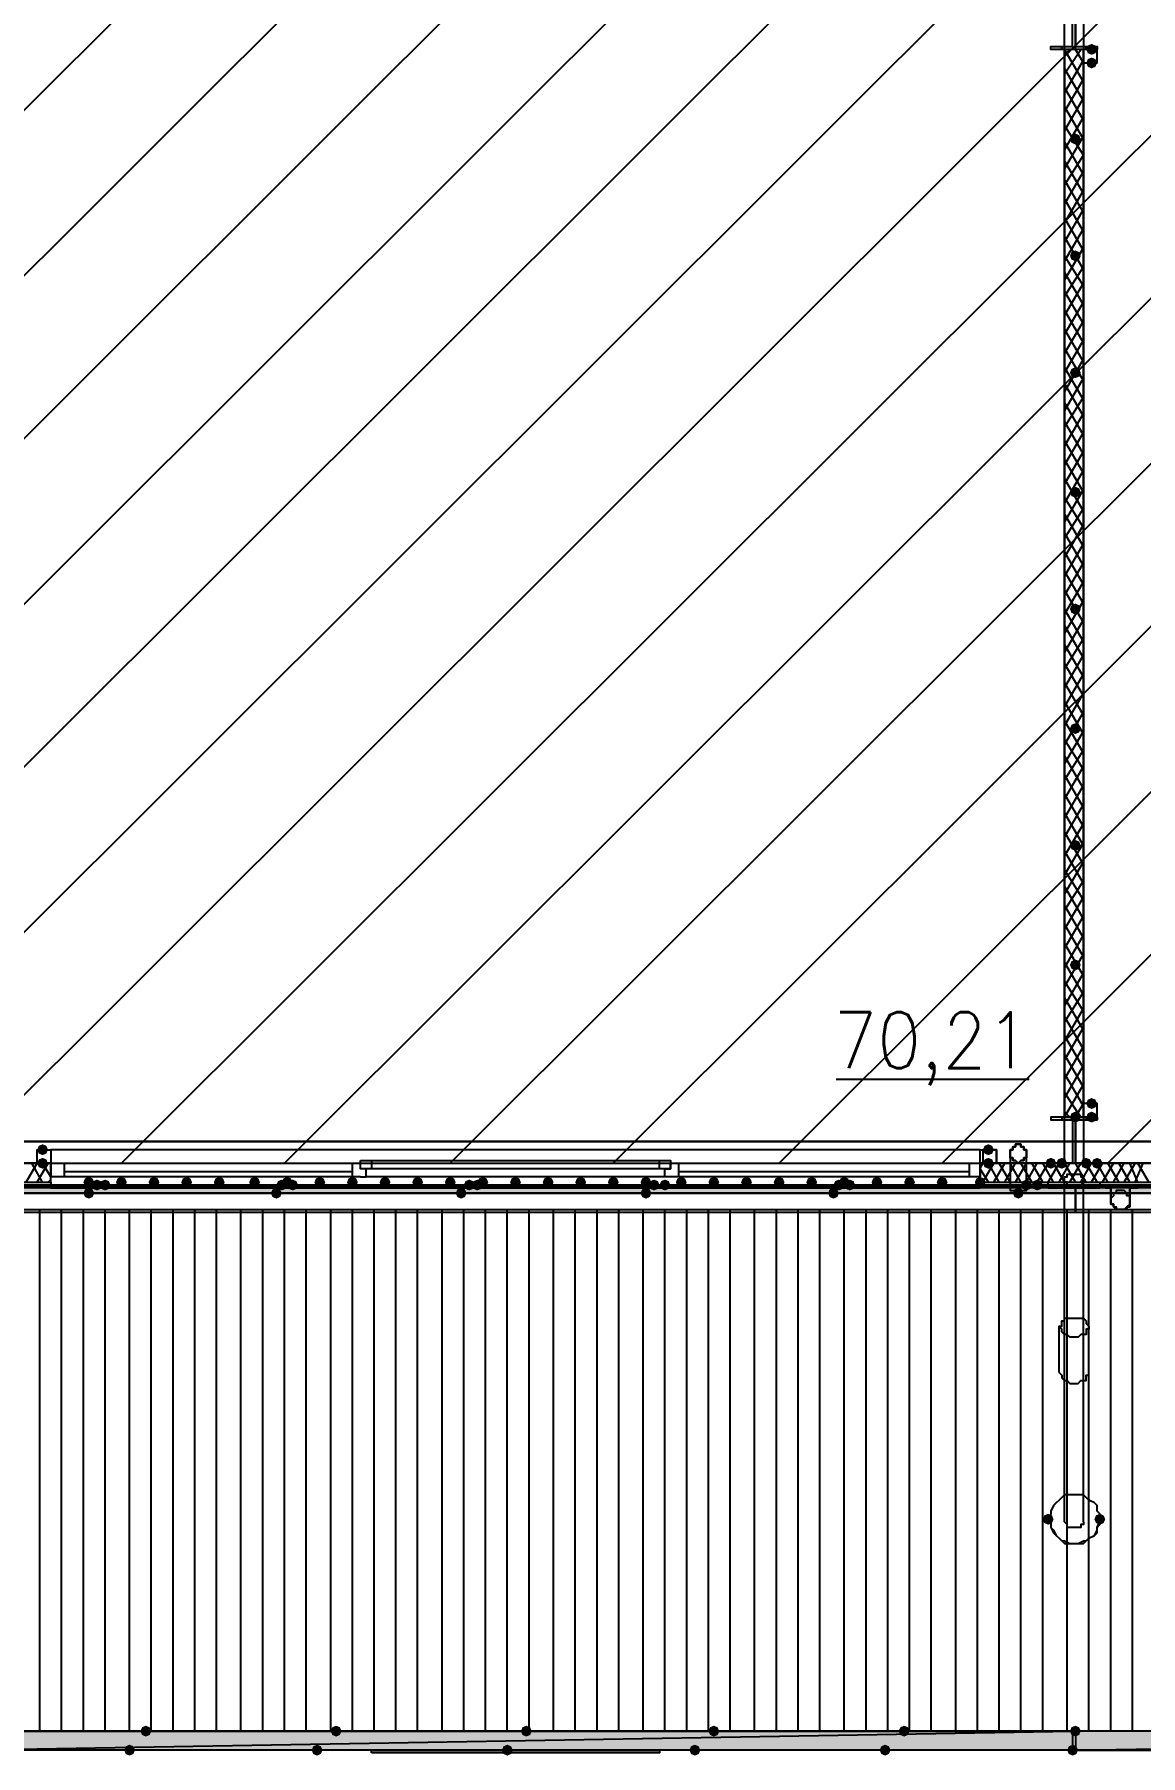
# Model space of a CAD drawing. Header units: millimetres. Extents: x 0 to 420, y 0 to 297.
# Drawn here: x 347.39 to 364.62, y 110.74 to 137.56 of the extents above; entities that cross this region are included whole.
import ezdxf

# ---------------------------------------------------------------- set-up
doc = ezdxf.new("R2010")
doc.units = ezdxf.units.MM
doc.layers.get('0').update_dxf_attribs({"linetype": 'CONTINUOUS'})
doc.styles.get("Standard").update_dxf_attribs({"font": 'STANDARD'})

msp = doc.modelspace()

# ---------------------------------------------------------------- hatches: boundary and pattern name
at = {"true_color": 0x000007}
for points in [[(363.939667, 137.329333), (363.914796, 137.269537), (363.855, 137.244667), (363.795204, 137.269537), (363.770333, 137.329333), (363.795204, 137.389129), (363.855, 137.414), (363.914796, 137.389129)], [(363.939667, 137.117667), (363.914796, 137.057871), (363.855, 137.033), (363.795204, 137.057871), (363.770333, 137.117667), (363.795204, 137.177462), (363.855, 137.202333), (363.914796, 137.177463)], [(363.685667, 135.932333), (363.660796, 135.872537), (363.601, 135.847667), (363.541204, 135.872537), (363.516333, 135.932333), (363.541204, 135.992129), (363.601, 136.017), (363.660796, 135.992129)], [(363.685667, 134.112), (363.660796, 134.052204), (363.601, 134.027333), (363.541204, 134.052204), (363.516333, 134.112), (363.541204, 134.171796), (363.601, 134.196667), (363.660796, 134.171796)], [(363.685667, 132.291667), (363.660796, 132.231871), (363.601, 132.207), (363.541204, 132.231871), (363.516333, 132.291667), (363.541204, 132.351462), (363.601, 132.376333), (363.660796, 132.351463)], [(363.685667, 130.429), (363.660796, 130.369204), (363.601, 130.344333), (363.541204, 130.369204), (363.516333, 130.429), (363.541204, 130.488796), (363.601, 130.513667), (363.660796, 130.488796)], [(363.685667, 128.608667), (363.660796, 128.548871), (363.601, 128.524), (363.541204, 128.548871), (363.516333, 128.608667), (363.541204, 128.668462), (363.601, 128.693333), (363.660796, 128.668463)], [(363.685667, 126.746), (363.660796, 126.686204), (363.601, 126.661333), (363.541204, 126.686204), (363.516333, 126.746), (363.541204, 126.805796), (363.601, 126.830667), (363.660796, 126.805796)], [(363.685667, 124.925667), (363.660796, 124.865871), (363.601, 124.841), (363.541204, 124.865871), (363.516333, 124.925667), (363.541204, 124.985462), (363.601, 125.010333), (363.660796, 124.985463)], [(363.685667, 123.063), (363.660796, 123.003204), (363.601, 122.978333), (363.541204, 123.003204), (363.516333, 123.063), (363.541204, 123.122796), (363.601, 123.147667), (363.660796, 123.122796)], [(363.939667, 120.904), (363.914796, 120.844204), (363.855, 120.819333), (363.795204, 120.844204), (363.770333, 120.904), (363.795204, 120.963796), (363.855, 120.988667), (363.914796, 120.963796)], [(363.685667, 120.692333), (363.660796, 120.632537), (363.601, 120.607667), (363.541204, 120.632537), (363.516333, 120.692333), (363.541204, 120.752129), (363.601, 120.777), (363.660796, 120.752129)], [(363.939667, 120.692333), (363.914796, 120.632537), (363.855, 120.607667), (363.795204, 120.632537), (363.770333, 120.692333), (363.795204, 120.752129), (363.855, 120.777), (363.914796, 120.752129)], [(347.599, 120.184333), (347.574129, 120.124537), (347.514333, 120.099667), (347.454538, 120.124537), (347.429667, 120.184333), (347.454537, 120.244129), (347.514333, 120.269), (347.574129, 120.244129)], [(362.331, 120.184333), (362.306129, 120.124537), (362.246333, 120.099667), (362.186537, 120.124537), (362.161667, 120.184333), (362.186537, 120.244129), (362.246333, 120.269), (362.306129, 120.244129)], [(347.599, 119.972667), (347.574129, 119.912871), (347.514333, 119.888), (347.454538, 119.912871), (347.429667, 119.972667), (347.454537, 120.032462), (347.514333, 120.057333), (347.574129, 120.032463)], [(362.331, 119.972667), (362.306129, 119.912871), (362.246333, 119.888), (362.186537, 119.912871), (362.161667, 119.972667), (362.186537, 120.032462), (362.246333, 120.057333), (362.306129, 120.032463)], [(363.304667, 119.972667), (363.279796, 119.912871), (363.22, 119.888), (363.160204, 119.912871), (363.135333, 119.972667), (363.160204, 120.032462), (363.22, 120.057333), (363.279796, 120.032463)], [(363.474, 119.972667), (363.449129, 119.912871), (363.389333, 119.888), (363.329538, 119.912871), (363.304667, 119.972667), (363.329537, 120.032462), (363.389333, 120.057333), (363.449129, 120.032463)], [(363.855, 119.972667), (363.830129, 119.912871), (363.770333, 119.888), (363.710537, 119.912871), (363.685667, 119.972667), (363.710537, 120.032462), (363.770333, 120.057333), (363.830129, 120.032463)], [(364.024333, 119.972667), (363.999462, 119.912871), (363.939667, 119.888), (363.879871, 119.912871), (363.855, 119.972667), (363.879871, 120.032462), (363.939667, 120.057333), (363.999462, 120.032463)], [(348.318667, 119.676333), (348.293796, 119.616537), (348.234, 119.591667), (348.174204, 119.616537), (348.149333, 119.676333), (348.174204, 119.736129), (348.234, 119.761), (348.293796, 119.736129)], [(348.826667, 119.676333), (348.801796, 119.616537), (348.742, 119.591667), (348.682204, 119.616537), (348.657333, 119.676333), (348.682204, 119.736129), (348.742, 119.761), (348.801796, 119.736129)], [(349.334667, 119.676333), (349.309796, 119.616537), (349.25, 119.591667), (349.190204, 119.616537), (349.165333, 119.676333), (349.190204, 119.736129), (349.25, 119.761), (349.309796, 119.736129)], [(349.842667, 119.676333), (349.817796, 119.616537), (349.758, 119.591667), (349.698204, 119.616537), (349.673333, 119.676333), (349.698204, 119.736129), (349.758, 119.761), (349.817796, 119.736129)], [(350.350667, 119.676333), (350.325796, 119.616537), (350.266, 119.591667), (350.206204, 119.616537), (350.181333, 119.676333), (350.206204, 119.736129), (350.266, 119.761), (350.325796, 119.736129)], [(350.901, 119.676333), (350.876129, 119.616537), (350.816333, 119.591667), (350.756537, 119.616537), (350.731667, 119.676333), (350.756537, 119.736129), (350.816333, 119.761), (350.876129, 119.736129)], [(351.409, 119.676333), (351.384129, 119.616537), (351.324333, 119.591667), (351.264537, 119.616537), (351.239667, 119.676333), (351.264537, 119.736129), (351.324333, 119.761), (351.384129, 119.736129)], [(351.917, 119.676333), (351.892129, 119.616537), (351.832333, 119.591667), (351.772538, 119.616537), (351.747667, 119.676333), (351.772537, 119.736129), (351.832333, 119.761), (351.892129, 119.736129)], [(352.425, 119.676333), (352.400129, 119.616537), (352.340333, 119.591667), (352.280538, 119.616537), (352.255667, 119.676333), (352.280537, 119.736129), (352.340333, 119.761), (352.400129, 119.736129)], [(352.933, 119.676333), (352.908129, 119.616537), (352.848333, 119.591667), (352.788537, 119.616537), (352.763667, 119.676333), (352.788537, 119.736129), (352.848333, 119.761), (352.908129, 119.736129)], [(353.441, 119.676333), (353.416129, 119.616537), (353.356333, 119.591667), (353.296538, 119.616537), (353.271667, 119.676333), (353.296537, 119.736129), (353.356333, 119.761), (353.416129, 119.736129)], [(353.949, 119.676333), (353.924129, 119.616537), (353.864333, 119.591667), (353.804537, 119.616537), (353.779667, 119.676333), (353.804537, 119.736129), (353.864333, 119.761), (353.924129, 119.736129)], [(354.457, 119.676333), (354.432129, 119.616537), (354.372333, 119.591667), (354.312538, 119.616537), (354.287667, 119.676333), (354.312537, 119.736129), (354.372333, 119.761), (354.432129, 119.736129)], [(354.965, 119.676333), (354.940129, 119.616537), (354.880333, 119.591667), (354.820538, 119.616537), (354.795667, 119.676333), (354.820537, 119.736129), (354.880333, 119.761), (354.940129, 119.736129)], [(355.473, 119.676333), (355.448129, 119.616537), (355.388333, 119.591667), (355.328538, 119.616537), (355.303667, 119.676333), (355.328537, 119.736129), (355.388333, 119.761), (355.448129, 119.736129)], [(355.981, 119.676333), (355.956129, 119.616537), (355.896333, 119.591667), (355.836537, 119.616537), (355.811667, 119.676333), (355.836537, 119.736129), (355.896333, 119.761), (355.956129, 119.736129)], [(356.489, 119.676333), (356.464129, 119.616537), (356.404333, 119.591667), (356.344538, 119.616537), (356.319667, 119.676333), (356.344537, 119.736129), (356.404333, 119.761), (356.464129, 119.736129)], [(356.997, 119.676333), (356.972129, 119.616537), (356.912333, 119.591667), (356.852538, 119.616537), (356.827667, 119.676333), (356.852537, 119.736129), (356.912333, 119.761), (356.972129, 119.736129)], [(357.547333, 119.676333), (357.522462, 119.616537), (357.462667, 119.591667), (357.402871, 119.616537), (357.378, 119.676333), (357.402871, 119.736129), (357.462667, 119.761), (357.522462, 119.736129)], [(358.055333, 119.676333), (358.030463, 119.616537), (357.970667, 119.591667), (357.910871, 119.616537), (357.886, 119.676333), (357.910871, 119.736129), (357.970667, 119.761), (358.030462, 119.736129)], [(358.563333, 119.676333), (358.538462, 119.616537), (358.478667, 119.591667), (358.418871, 119.616537), (358.394, 119.676333), (358.418871, 119.736129), (358.478667, 119.761), (358.538462, 119.736129)], [(359.071333, 119.676333), (359.046462, 119.616537), (358.986667, 119.591667), (358.926871, 119.616537), (358.902, 119.676333), (358.926871, 119.736129), (358.986667, 119.761), (359.046462, 119.736129)], [(359.579333, 119.676333), (359.554463, 119.616537), (359.494667, 119.591667), (359.434871, 119.616537), (359.41, 119.676333), (359.434871, 119.736129), (359.494667, 119.761), (359.554462, 119.736129)], [(360.087333, 119.676333), (360.062462, 119.616537), (360.002667, 119.591667), (359.942871, 119.616537), (359.918, 119.676333), (359.942871, 119.736129), (360.002667, 119.761), (360.062462, 119.736129)], [(360.595333, 119.676333), (360.570462, 119.616537), (360.510667, 119.591667), (360.450871, 119.616537), (360.426, 119.676333), (360.450871, 119.736129), (360.510667, 119.761), (360.570462, 119.736129)], [(361.103333, 119.676333), (361.078463, 119.616537), (361.018667, 119.591667), (360.958871, 119.616537), (360.934, 119.676333), (360.958871, 119.736129), (361.018667, 119.761), (361.078462, 119.736129)], [(361.611333, 119.676333), (361.586462, 119.616537), (361.526667, 119.591667), (361.466871, 119.616537), (361.442, 119.676333), (361.466871, 119.736129), (361.526667, 119.761), (361.586462, 119.736129)], [(362.204, 119.676333), (362.179129, 119.616537), (362.119333, 119.591667), (362.059537, 119.616537), (362.034667, 119.676333), (362.059537, 119.736129), (362.119333, 119.761), (362.179129, 119.736129)], [(363.262333, 114.427), (363.237462, 114.367204), (363.177667, 114.342333), (363.117871, 114.367204), (363.093, 114.427), (363.117871, 114.486796), (363.177667, 114.511667), (363.237462, 114.486796)], [(364.066667, 114.427), (364.041796, 114.367204), (363.982, 114.342333), (363.922204, 114.367204), (363.897333, 114.427), (363.922204, 114.486796), (363.982, 114.511667), (364.041796, 114.486796)]]:
    msp.add_hatch(color=0, dxfattribs=at).paths.add_polyline_path(points, flags=0)
h = msp.add_hatch(color=0, dxfattribs=at)
h.paths.add_polyline_path([(381.550333, 119.507), (119.507, 119.507), (381.550333, 119.634)], flags=0)
h.paths.add_polyline_path([(119.507, 119.507), (381.550333, 119.634), (119.507, 119.634)], flags=0)
at = {"true_color": 0x0000fe}
for points in [[(348.445667, 119.634), (348.420796, 119.574204), (348.361, 119.549333), (348.301204, 119.574204), (348.276333, 119.634), (348.301204, 119.693796), (348.361, 119.718667), (348.420796, 119.693796)], [(348.572667, 119.634), (348.547796, 119.574204), (348.488, 119.549333), (348.428204, 119.574204), (348.403333, 119.634), (348.428204, 119.693796), (348.488, 119.718667), (348.547796, 119.693796)], [(348.572667, 119.634), (348.547796, 119.574204), (348.488, 119.549333), (348.428204, 119.574204), (348.403333, 119.634), (348.428204, 119.693796), (348.488, 119.718667), (348.547796, 119.693796)], [(351.324333, 119.634), (351.299462, 119.574204), (351.239667, 119.549333), (351.179871, 119.574204), (351.155, 119.634), (351.179871, 119.693796), (351.239667, 119.718667), (351.299462, 119.693796)], [(351.493667, 119.634), (351.468796, 119.574204), (351.409, 119.549333), (351.349204, 119.574204), (351.324333, 119.634), (351.349204, 119.693796), (351.409, 119.718667), (351.468796, 119.693796)], [(351.493667, 119.634), (351.468796, 119.574204), (351.409, 119.549333), (351.349204, 119.574204), (351.324333, 119.634), (351.349204, 119.693796), (351.409, 119.718667), (351.468796, 119.693796)], [(354.245333, 119.634), (354.220463, 119.574204), (354.160667, 119.549333), (354.100871, 119.574204), (354.076, 119.634), (354.100871, 119.693796), (354.160667, 119.718667), (354.220462, 119.693796)], [(354.372333, 119.634), (354.347462, 119.574204), (354.287667, 119.549333), (354.227871, 119.574204), (354.203, 119.634), (354.227871, 119.693796), (354.287667, 119.718667), (354.347462, 119.693796)], [(354.372333, 119.634), (354.347462, 119.574204), (354.287667, 119.549333), (354.227871, 119.574204), (354.203, 119.634), (354.227871, 119.693796), (354.287667, 119.718667), (354.347462, 119.693796)], [(357.124, 119.634), (357.099129, 119.574204), (357.039333, 119.549333), (356.979537, 119.574204), (356.954667, 119.634), (356.979537, 119.693796), (357.039333, 119.718667), (357.099129, 119.693796)], [(357.293333, 119.634), (357.268462, 119.574204), (357.208667, 119.549333), (357.148871, 119.574204), (357.124, 119.634), (357.148871, 119.693796), (357.208667, 119.718667), (357.268462, 119.693796)], [(357.293333, 119.634), (357.268462, 119.574204), (357.208667, 119.549333), (357.148871, 119.574204), (357.124, 119.634), (357.148871, 119.693796), (357.208667, 119.718667), (357.268462, 119.693796)], [(360.002667, 119.634), (359.977796, 119.574204), (359.918, 119.549333), (359.858204, 119.574204), (359.833333, 119.634), (359.858204, 119.693796), (359.918, 119.718667), (359.977796, 119.693796)], [(360.172, 119.634), (360.147129, 119.574204), (360.087333, 119.549333), (360.027537, 119.574204), (360.002667, 119.634), (360.027537, 119.693796), (360.087333, 119.718667), (360.147129, 119.693796)], [(360.172, 119.634), (360.147129, 119.574204), (360.087333, 119.549333), (360.027537, 119.574204), (360.002667, 119.634), (360.027537, 119.693796), (360.087333, 119.718667), (360.147129, 119.693796)], [(362.923667, 119.634), (362.898796, 119.574204), (362.839, 119.549333), (362.779204, 119.574204), (362.754333, 119.634), (362.779204, 119.693796), (362.839, 119.718667), (362.898796, 119.693796)], [(363.093, 119.634), (363.068129, 119.574204), (363.008333, 119.549333), (362.948537, 119.574204), (362.923667, 119.634), (362.948537, 119.693796), (363.008333, 119.718667), (363.068129, 119.693796)], [(363.093, 119.634), (363.068129, 119.574204), (363.008333, 119.549333), (362.948537, 119.574204), (362.923667, 119.634), (362.948537, 119.693796), (363.008333, 119.718667), (363.068129, 119.693796)], [(348.318667, 119.507), (348.293796, 119.447204), (348.234, 119.422333), (348.174204, 119.447204), (348.149333, 119.507), (348.174204, 119.566796), (348.234, 119.591667), (348.293796, 119.566796)], [(351.239667, 119.507), (351.214796, 119.447204), (351.155, 119.422333), (351.095204, 119.447204), (351.070333, 119.507), (351.095204, 119.566796), (351.155, 119.591667), (351.214796, 119.566796)], [(354.118333, 119.507), (354.093462, 119.447204), (354.033667, 119.422333), (353.973871, 119.447204), (353.949, 119.507), (353.973871, 119.566796), (354.033667, 119.591667), (354.093462, 119.566796)], [(356.997, 119.507), (356.972129, 119.447204), (356.912333, 119.422333), (356.852538, 119.447204), (356.827667, 119.507), (356.852537, 119.566796), (356.912333, 119.591667), (356.972129, 119.566796)], [(359.918, 119.507), (359.893129, 119.447204), (359.833333, 119.422333), (359.773537, 119.447204), (359.748667, 119.507), (359.773537, 119.566796), (359.833333, 119.591667), (359.893129, 119.566796)], [(362.796667, 119.507), (362.771796, 119.447204), (362.712, 119.422333), (362.652204, 119.447204), (362.627333, 119.507), (362.652204, 119.566796), (362.712, 119.591667), (362.771796, 119.566796)], [(349.207667, 111.125), (349.182796, 111.065204), (349.123, 111.040333), (349.063204, 111.065204), (349.038333, 111.125), (349.063204, 111.184796), (349.123, 111.209667), (349.182796, 111.184796)], [(352.171, 111.125), (352.146129, 111.065204), (352.086333, 111.040333), (352.026538, 111.065204), (352.001667, 111.125), (352.026537, 111.184796), (352.086333, 111.209667), (352.146129, 111.184796)], [(355.134333, 111.125), (355.109462, 111.065204), (355.049667, 111.040333), (354.989871, 111.065204), (354.965, 111.125), (354.989871, 111.184796), (355.049667, 111.209667), (355.109462, 111.184796)], [(358.055333, 111.125), (358.030463, 111.065204), (357.970667, 111.040333), (357.910871, 111.065204), (357.886, 111.125), (357.910871, 111.184796), (357.970667, 111.209667), (358.030462, 111.184796)], [(361.018667, 111.125), (360.993796, 111.065204), (360.934, 111.040333), (360.874204, 111.065204), (360.849333, 111.125), (360.874204, 111.184796), (360.934, 111.209667), (360.993796, 111.184796)], [(363.685667, 111.125), (363.660796, 111.065204), (363.601, 111.040333), (363.541204, 111.065204), (363.516333, 111.125), (363.541204, 111.184796), (363.601, 111.209667), (363.660796, 111.184796)], [(348.953667, 110.828667), (348.928796, 110.768871), (348.869, 110.744), (348.809204, 110.768871), (348.784333, 110.828667), (348.809204, 110.888462), (348.869, 110.913333), (348.928796, 110.888463)], [(351.874667, 110.828667), (351.849796, 110.768871), (351.79, 110.744), (351.730204, 110.768871), (351.705333, 110.828667), (351.730204, 110.888462), (351.79, 110.913333), (351.849796, 110.888463)], [(354.838, 110.828667), (354.813129, 110.768871), (354.753333, 110.744), (354.693537, 110.768871), (354.668667, 110.828667), (354.693537, 110.888462), (354.753333, 110.913333), (354.813129, 110.888463)], [(357.759, 110.828667), (357.734129, 110.768871), (357.674333, 110.744), (357.614537, 110.768871), (357.589667, 110.828667), (357.614537, 110.888462), (357.674333, 110.913333), (357.734129, 110.888463)], [(360.722333, 110.828667), (360.697462, 110.768871), (360.637667, 110.744), (360.577871, 110.768871), (360.553, 110.828667), (360.577871, 110.888462), (360.637667, 110.913333), (360.697462, 110.888463)], [(363.643333, 110.828667), (363.618462, 110.768871), (363.558667, 110.744), (363.498871, 110.768871), (363.474, 110.828667), (363.498871, 110.888462), (363.558667, 110.913333), (363.618462, 110.888463)]]:
    msp.add_hatch(color=0, dxfattribs=at).paths.add_polyline_path(points, flags=0)
at = {"true_color": 0x000007}
h = msp.add_hatch(color=0, dxfattribs=at)
h.paths.add_polyline_path([(363.558667, 110.828667), (346.202, 110.828667), (363.558667, 111.125)], flags=0)
h.paths.add_polyline_path([(346.202, 110.828667), (363.558667, 111.125), (346.202, 111.125)], flags=0)
h = msp.add_hatch(color=0, dxfattribs=at)
h.paths.add_polyline_path([(381.550333, 110.828667), (363.601, 110.828667), (381.550333, 111.125)], flags=0)
h.paths.add_polyline_path([(363.601, 110.828667), (381.550333, 111.125), (363.601, 111.125)], flags=0)

# ---------------------------------------------------------------- linework, layer by layer
at = {"color": 0, "true_color": 0x000007}
for points in [[(392.938, 236.601), (258.868333, 236.601), (258.868333, 205.613), (242.189, 205.613), (242.189, 236.601), (108.161667, 236.601), (108.161667, 119.972667), (242.189, 119.972667), (242.189, 150.960667), (258.868333, 150.960667), (258.868333, 119.972667), (392.938, 119.972667)], [(242.189, 236.262333), (242.189, 205.613), (258.868333, 205.613), (258.868333, 236.262333), (392.557, 236.262333), (392.557, 120.311333), (258.868333, 120.311333), (258.868333, 150.960667), (242.189, 150.960667), (242.189, 120.311333), (108.500333, 120.311333), (108.500333, 236.262333)], [(363.939667, 137.329333), (363.22, 137.329333), (363.22, 137.371667), (363.558667, 137.371667), (363.558667, 138.049), (363.22, 138.049), (363.939667, 138.049), (363.601, 138.049), (363.601, 137.371667), (363.939667, 137.371667)], [(363.431667, 137.329333), (363.431667, 120.692333), (363.728, 120.692333), (363.728, 137.329333)], [(363.939667, 137.329333), (363.728, 137.329333), (363.728, 137.117667), (363.939667, 137.117667), (363.939667, 137.329333), (363.728, 137.329333), (363.728, 137.117667), (363.939667, 137.117667)], [(363.939667, 120.692333), (363.22, 120.692333), (363.22, 120.65), (363.558667, 120.65), (363.558667, 119.972667), (363.22, 119.972667), (363.939667, 119.972667), (363.601, 119.972667), (363.601, 120.65), (363.939667, 120.65)], [(363.939667, 120.904), (363.728, 120.904), (363.728, 120.692333), (363.939667, 120.692333), (363.939667, 120.904), (363.728, 120.904), (363.728, 120.692333), (363.939667, 120.692333)], [(347.429667, 120.184333), (347.641333, 120.184333), (347.641333, 119.972667), (347.429667, 119.972667), (347.429667, 120.184333), (347.641333, 120.184333), (347.641333, 119.972667), (347.429667, 119.972667)], [(362.119333, 120.184333), (362.373333, 120.184333), (362.373333, 119.972667), (362.119333, 119.972667)], [(362.161667, 120.184333), (362.161667, 119.972667), (362.373333, 119.972667), (362.373333, 120.184333)], [(362.585, 120.142), (362.585, 120.184333), (362.627333, 120.184333), (362.627333, 120.226667), (362.669667, 120.226667), (362.669667, 120.269), (362.712, 120.269), (362.754333, 120.269), (362.754333, 120.226667), (362.796667, 120.226667), (362.796667, 120.184333), (362.839, 120.184333), (362.839, 120.142), (362.839, 120.099667), (362.839, 120.057333), (362.796667, 120.057333), (362.796667, 120.015), (362.754333, 120.015), (362.712, 119.972667), (362.669667, 120.015), (362.627333, 120.015), (362.627333, 120.057333), (362.585, 120.057333), (362.585, 120.099667), (362.585, 120.142), (362.585, 120.099667), (362.585, 120.057333), (362.627333, 120.057333), (362.627333, 120.015), (362.669667, 120.015), (362.712, 119.972667), (362.754333, 120.015), (362.796667, 120.015), (362.796667, 120.057333), (362.839, 120.057333), (362.839, 120.099667), (362.839, 120.142), (362.839, 120.184333), (362.796667, 120.184333), (362.796667, 120.226667), (362.754333, 120.226667), (362.754333, 120.269), (362.712, 120.269), (362.669667, 120.269), (362.669667, 120.226667), (362.627333, 120.226667), (362.627333, 120.184333), (362.585, 120.184333)], [(362.839, 120.142), (362.839, 120.184333), (362.796667, 120.184333), (362.796667, 120.226667), (362.754333, 120.226667), (362.754333, 120.269), (362.712, 120.269), (362.669667, 120.269), (362.669667, 120.226667), (362.627333, 120.226667), (362.627333, 120.184333), (362.585, 120.184333), (362.585, 120.142), (362.585, 120.099667), (362.585, 120.057333), (362.627333, 120.057333), (362.627333, 120.015), (362.669667, 120.015), (362.712, 119.972667), (362.754333, 120.015), (362.796667, 120.015), (362.796667, 120.057333), (362.839, 120.057333), (362.839, 120.099667)], [(347.641333, 119.972667), (347.641333, 119.761)], [(352.467333, 120.015), (352.636667, 120.015), (352.636667, 119.888), (352.467333, 119.888)], [(357.293333, 119.888), (357.124, 119.888), (357.124, 120.015), (357.293333, 120.015)], [(362.119333, 119.972667), (362.119333, 119.761)], [(381.550333, 119.507), (119.507, 119.507), (381.550333, 119.634)], [(119.507, 119.507), (381.550333, 119.634), (119.507, 119.634)], [(363.601, 119.803333), (363.643333, 119.803333), (363.685667, 119.803333), (363.685667, 119.761), (363.728, 119.761), (363.728, 119.718667), (363.728, 119.676333), (363.685667, 119.634), (363.643333, 119.634), (363.643333, 119.591667), (363.601, 119.591667), (363.558667, 119.591667), (363.516333, 119.591667), (363.516333, 119.634), (363.474, 119.634), (363.474, 119.676333), (363.431667, 119.676333), (363.431667, 119.718667), (363.431667, 119.761), (363.474, 119.761), (363.474, 119.803333), (363.516333, 119.803333), (363.558667, 119.803333)], [(364.066667, 119.634), (364.066667, 119.591667), (364.151333, 119.591667), (364.151333, 119.38), (364.151333, 119.337667), (364.193667, 119.337667), (364.193667, 119.295333), (364.236, 119.253), (364.278333, 119.253), (364.320667, 119.253), (364.363, 119.253), (364.405333, 119.253), (364.405333, 119.295333), (364.447667, 119.295333), (364.447667, 119.337667), (364.447667, 119.38), (364.447667, 119.591667), (364.574667, 119.591667), (364.574667, 119.634), (364.447667, 119.634), (364.447667, 119.38), (364.447667, 119.337667), (364.405333, 119.295333), (364.405333, 119.253), (364.363, 119.253), (364.320667, 119.253), (364.278333, 119.253), (364.236, 119.253), (364.193667, 119.295333), (364.193667, 119.337667), (364.151333, 119.337667), (364.151333, 119.38), (364.151333, 119.634), (364.066667, 119.634), (364.066667, 119.591667), (364.151333, 119.591667), (364.151333, 119.38), (364.151333, 119.337667), (364.193667, 119.337667), (364.193667, 119.295333), (364.236, 119.253), (364.278333, 119.253), (364.320667, 119.253), (364.363, 119.253), (364.405333, 119.253), (364.405333, 119.295333), (364.447667, 119.295333), (364.447667, 119.337667), (364.447667, 119.38), (364.447667, 119.591667), (364.574667, 119.591667), (364.574667, 119.634), (364.447667, 119.634), (364.447667, 119.38), (364.447667, 119.337667), (364.405333, 119.295333), (364.405333, 119.253), (364.363, 119.253), (364.320667, 119.253), (364.278333, 119.253), (364.236, 119.253), (364.193667, 119.295333), (364.193667, 119.337667), (364.151333, 119.337667), (364.151333, 119.38), (364.151333, 119.634), (364.066667, 119.634), (364.151333, 119.634), (364.151333, 119.38), (364.151333, 119.337667), (364.193667, 119.337667), (364.193667, 119.295333), (364.236, 119.253), (364.278333, 119.253), (364.320667, 119.253), (364.363, 119.253), (364.405333, 119.253), (364.405333, 119.295333), (364.447667, 119.337667), (364.447667, 119.38), (364.447667, 119.634), (364.574667, 119.634), (364.574667, 119.591667), (364.447667, 119.591667), (364.447667, 119.38), (364.447667, 119.337667), (364.447667, 119.295333), (364.405333, 119.295333), (364.405333, 119.253), (364.363, 119.253), (364.320667, 119.253), (364.278333, 119.253), (364.236, 119.253), (364.193667, 119.295333), (364.193667, 119.337667), (364.151333, 119.337667), (364.151333, 119.38), (364.151333, 119.591667), (364.066667, 119.591667)], [(363.601, 119.591667), (346.202, 119.591667), (346.202, 119.210667), (363.601, 119.210667)], [(362.585, 119.591667), (362.585, 119.549333), (362.627333, 119.549333), (362.669667, 119.549333), (362.712, 119.549333), (362.754333, 119.549333), (362.796667, 119.549333), (362.839, 119.549333), (362.839, 119.591667), (362.796667, 119.591667), (362.754333, 119.591667), (362.712, 119.591667), (362.669667, 119.591667), (362.627333, 119.591667)], [(381.338667, 119.591667), (363.601, 119.591667), (363.601, 119.210667), (381.338667, 119.210667)], [(364.151333, 119.38), (364.151333, 119.337667), (364.193667, 119.337667), (364.193667, 119.295333), (364.236, 119.295333), (364.236, 119.253), (364.278333, 119.253), (364.320667, 119.253), (364.363, 119.253), (364.405333, 119.295333), (364.447667, 119.337667), (364.447667, 119.38), (364.447667, 119.422333), (364.447667, 119.464667), (364.405333, 119.464667), (364.405333, 119.507), (364.363, 119.549333), (364.320667, 119.549333), (364.278333, 119.549333), (364.236, 119.549333), (364.236, 119.507), (364.193667, 119.507), (364.193667, 119.464667), (364.151333, 119.422333)], [(364.447667, 119.38), (364.447667, 119.422333), (364.447667, 119.464667), (364.405333, 119.464667), (364.405333, 119.507), (364.363, 119.549333), (364.320667, 119.549333), (364.278333, 119.549333), (364.236, 119.549333), (364.236, 119.507), (364.193667, 119.507), (364.193667, 119.464667), (364.151333, 119.422333), (364.151333, 119.38), (364.151333, 119.337667), (364.193667, 119.337667), (364.193667, 119.295333), (364.236, 119.295333), (364.236, 119.253), (364.278333, 119.253), (364.320667, 119.253), (364.363, 119.253), (364.405333, 119.295333), (364.447667, 119.337667)], [(381.550333, 111.675333), (381.550333, 111.125), (119.507, 111.125), (119.507, 111.675333), (119.507, 118.660333), (119.507, 119.253), (381.550333, 119.253), (381.550333, 118.660333)], [(363.601, 117.559667), (363.643333, 117.559667), (363.685667, 117.559667), (363.728, 117.559667), (363.770333, 117.517333), (363.770333, 117.475), (363.812667, 117.432667), (363.812667, 117.390333), (363.770333, 117.390333), (363.770333, 117.348), (363.770333, 117.305667), (363.728, 117.305667), (363.685667, 117.305667), (363.643333, 117.263333), (363.601, 117.263333), (363.558667, 117.263333), (363.516333, 117.263333), (363.474, 117.305667), (363.431667, 117.305667), (363.389333, 117.348), (363.389333, 117.390333), (363.347, 117.432667), (363.389333, 117.432667), (363.389333, 117.475), (363.389333, 117.517333), (363.431667, 117.517333), (363.431667, 117.559667), (363.474, 117.559667), (363.516333, 117.559667), (363.558667, 117.559667)], [(363.643333, 114.808), (363.601, 114.808), (363.516333, 114.808), (363.431667, 114.808), (363.389333, 114.765667), (363.347, 114.723333), (363.304667, 114.681), (363.262333, 114.638667), (363.22, 114.554), (363.22, 114.511667), (363.177667, 114.427), (363.22, 114.384667), (363.22, 114.3), (363.262333, 114.257667), (363.304667, 114.173), (363.347, 114.130667), (363.389333, 114.088333), (363.431667, 114.088333), (363.516333, 114.046), (363.601, 114.046), (363.643333, 114.046), (363.728, 114.088333), (363.770333, 114.088333), (363.812667, 114.130667), (363.897333, 114.173), (363.939667, 114.257667), (363.939667, 114.3), (363.982, 114.384667), (363.982, 114.427), (363.982, 114.511667), (363.939667, 114.554), (363.939667, 114.638667), (363.897333, 114.681), (363.812667, 114.723333), (363.770333, 114.765667), (363.728, 114.808)], [(363.558667, 111.125), (363.558667, 110.828667), (346.202, 110.828667), (346.202, 111.125), (346.202, 110.828667), (328.803, 110.828667), (328.803, 111.125), (328.803, 110.828667), (311.404, 110.828667), (311.404, 111.125), (311.404, 110.828667), (294.005, 110.828667), (294.005, 111.125), (276.648333, 111.125), (276.648333, 110.828667), (294.005, 110.828667), (294.005, 111.125), (311.404, 111.125), (328.803, 111.125), (346.202, 111.125)], [(363.558667, 110.828667), (346.202, 110.828667), (363.558667, 111.125)], [(346.202, 110.828667), (363.558667, 111.125), (346.202, 111.125)], [(381.550333, 110.828667), (363.601, 110.828667), (381.550333, 111.125)], [(363.601, 110.828667), (381.550333, 111.125), (363.601, 111.125)], [(352.636667, 110.786333), (352.636667, 110.828667), (357.124, 110.828667), (357.124, 110.786333)]]:
    msp.add_lwpolyline(points, close=True, dxfattribs=at)
at = {"color": 0, "true_color": 0x0000fe}
msp.add_lwpolyline([(242.189, 236.262333), (108.500333, 236.262333), (108.500333, 120.311333), (242.189, 120.311333), (242.189, 150.960667), (258.868333, 150.960667), (258.868333, 120.311333), (392.557, 120.311333), (392.557, 236.262333), (258.868333, 236.262333), (258.868333, 205.613), (242.189, 205.613)], close=True, dxfattribs=at)
at = {"color": 0, "true_color": 0x000004}
for points in [[(330.792667, 119.972666), (365.294334, 154.431999)], [(333.375, 119.972666), (367.876667, 154.431999)], [(335.915, 119.972666), (370.416667, 154.431999)], [(338.497334, 119.972666), (372.999, 154.431999)], [(341.037334, 119.972666), (375.539, 154.431999)], [(343.619667, 119.972666), (378.121334, 154.431999)], [(346.159667, 119.972666), (380.661333, 154.431999)], [(348.742, 119.972666), (383.243667, 154.431999)], [(351.282, 119.972666), (385.783667, 154.431999)], [(353.864334, 119.972666), (388.366, 154.431999)], [(356.404334, 119.972666), (390.906, 154.431999)], [(358.986667, 119.972666), (392.938, 153.881666)], [(361.526667, 119.972666), (392.938, 151.341666)], [(364.109, 119.972666), (392.938, 148.759333)]]:
    msp.add_lwpolyline(points, dxfattribs=at)
at = {"color": 0, "true_color": 0x00002b}
for points in [[(363.431667, 154.432), (346.329, 154.432), (346.329, 119.972667), (363.431667, 119.972667)], [(392.938, 154.432), (363.728, 154.432), (363.728, 119.972667), (392.938, 119.972667)]]:
    msp.add_lwpolyline(points, close=True, dxfattribs=at)
at = {"color": 0, "true_color": 0x000007}
for points in [[(363.601, 137.329333), (363.601, 138.049)], [(363.22, 137.329333), (363.22, 137.371667)], [(363.389333, 137.329333), (363.389333, 137.371667)], [(363.431667, 137.244667), (363.516333, 137.329333)], [(363.431667, 136.948333), (363.685667, 137.329333)], [(363.728, 136.821333), (363.431667, 137.329333)], [(363.728, 137.117667), (363.601, 137.329333)], [(363.770333, 137.329333), (363.770333, 137.371667)], [(363.939667, 137.329333), (363.939667, 137.371667)], [(363.431667, 136.652), (363.728, 137.16)], [(363.728, 136.525), (363.431667, 137.033)], [(363.431667, 136.355667), (363.728, 136.863667)], [(363.728, 136.228667), (363.431667, 136.736667)], [(363.431667, 136.059333), (363.728, 136.567333)], [(363.728, 135.932333), (363.431667, 136.440333)], [(363.431667, 135.763), (363.728, 136.271)], [(363.728, 135.678333), (363.431667, 136.144)], [(363.431667, 135.466667), (363.728, 135.974667)], [(363.728, 135.382), (363.431667, 135.89)], [(363.431667, 135.212667), (363.728, 135.678333)], [(363.728, 135.085667), (363.431667, 135.593667)], [(363.431667, 134.916333), (363.728, 135.424333)], [(363.728, 134.789333), (363.431667, 135.297333)], [(363.431667, 134.62), (363.728, 135.128)], [(363.728, 134.493), (363.431667, 135.001)], [(363.431667, 134.323667), (363.728, 134.831667)], [(363.728, 134.196667), (363.431667, 134.704667)], [(363.431667, 134.027333), (363.728, 134.535333)], [(363.728, 133.900333), (363.431667, 134.408333)], [(363.431667, 133.731), (363.728, 134.239)], [(363.728, 133.646333), (363.431667, 134.112)], [(363.431667, 133.477), (363.728, 133.942667)], [(363.728, 133.35), (363.431667, 133.858)], [(363.431667, 133.180667), (363.728, 133.688667)], [(363.728, 133.053667), (363.431667, 133.561667)], [(363.431667, 132.884333), (363.728, 133.392333)], [(363.728, 132.757333), (363.431667, 133.265333)], [(363.431667, 132.588), (363.728, 133.096)], [(363.728, 132.461), (363.431667, 132.969)], [(363.431667, 132.291667), (363.728, 132.799667)], [(363.728, 132.164667), (363.431667, 132.672667)], [(363.431667, 131.995333), (363.728, 132.503333)], [(363.728, 131.868333), (363.431667, 132.376333)], [(363.431667, 131.699), (363.728, 132.207)], [(363.728, 131.614333), (363.431667, 132.122333)], [(363.431667, 131.445), (363.728, 131.910667)], [(363.728, 131.318), (363.431667, 131.826)], [(363.431667, 131.148667), (363.728, 131.656667)], [(363.728, 131.021667), (363.431667, 131.529667)], [(363.431667, 130.852333), (363.728, 131.360333)], [(363.728, 130.725333), (363.431667, 131.233333)], [(363.431667, 130.556), (363.728, 131.064)], [(363.728, 130.429), (363.431667, 130.937)], [(363.431667, 130.259667), (363.728, 130.767667)], [(363.728, 130.132667), (363.431667, 130.640667)], [(363.431667, 129.963333), (363.728, 130.471333)], [(363.728, 129.878667), (363.431667, 130.344333)], [(363.431667, 129.709333), (363.728, 130.175)], [(363.728, 129.582333), (363.431667, 130.090333)], [(363.431667, 129.413), (363.728, 129.921)], [(363.728, 129.286), (363.431667, 129.794)], [(363.431667, 129.116667), (363.728, 129.624667)], [(363.728, 128.989667), (363.431667, 129.497667)], [(363.431667, 128.820333), (363.728, 129.328333)], [(363.728, 128.693333), (363.431667, 129.201333)], [(363.431667, 128.524), (363.728, 129.032)], [(363.728, 128.397), (363.431667, 128.905)], [(363.431667, 128.227667), (363.728, 128.735667)], [(363.728, 128.100667), (363.431667, 128.608667)], [(363.431667, 127.931333), (363.728, 128.439333)], [(363.728, 127.846667), (363.431667, 128.354667)], [(363.431667, 127.677333), (363.728, 128.143)], [(363.728, 127.550333), (363.431667, 128.058333)], [(363.431667, 127.381), (363.728, 127.889)], [(363.728, 127.254), (363.431667, 127.762)], [(363.431667, 127.084667), (363.728, 127.592667)], [(363.728, 126.957667), (363.431667, 127.465667)], [(363.431667, 126.788333), (363.728, 127.296333)], [(363.728, 126.661333), (363.431667, 127.169333)], [(363.431667, 126.492), (363.728, 127)], [(363.728, 126.365), (363.431667, 126.873)], [(363.431667, 126.195667), (363.728, 126.703667)], [(363.728, 126.111), (363.431667, 126.576667)], [(363.431667, 125.941667), (363.728, 126.407333)], [(363.728, 125.814667), (363.431667, 126.322667)], [(363.431667, 125.645333), (363.728, 126.153333)], [(363.728, 125.518333), (363.431667, 126.026333)], [(363.431667, 125.349), (363.728, 125.857)], [(363.728, 125.222), (363.431667, 125.73)], [(363.431667, 125.052667), (363.728, 125.560667)], [(363.728, 124.925667), (363.431667, 125.433667)], [(363.431667, 124.756333), (363.728, 125.264333)], [(363.728, 124.629333), (363.431667, 125.137333)], [(363.431667, 124.46), (363.728, 124.968)], [(363.728, 124.333), (363.431667, 124.841)], [(363.431667, 124.163667), (363.728, 124.671667)], [(363.728, 124.079), (363.431667, 124.544667)], [(363.431667, 123.909667), (363.728, 124.375333)], [(363.728, 123.782667), (363.431667, 124.290667)], [(363.431667, 123.613333), (363.728, 124.121333)], [(363.728, 123.486333), (363.431667, 123.994333)], [(363.431667, 123.317), (363.728, 123.825)], [(363.728, 123.19), (363.431667, 123.698)], [(363.431667, 123.020667), (363.728, 123.528667)], [(363.728, 122.893667), (363.431667, 123.401667)], [(363.431667, 122.724333), (363.728, 123.232333)], [(363.728, 122.597333), (363.431667, 123.105333)], [(363.431667, 122.428), (363.728, 122.936)], [(363.728, 122.343333), (363.431667, 122.809)], [(363.431667, 122.174), (363.728, 122.639667)], [(363.728, 122.047), (363.431667, 122.555)], [(363.431667, 121.877667), (363.728, 122.385667)], [(363.728, 121.750667), (363.431667, 122.258667)], [(363.431667, 121.581333), (363.728, 122.089333)], [(363.728, 121.454333), (363.431667, 121.962333)], [(363.431667, 121.285), (363.728, 121.793)], [(363.728, 121.158), (363.431667, 121.666)], [(363.431667, 120.988667), (363.728, 121.496667)], [(359.875667, 121.285), (362.881333, 121.285)], [(363.728, 120.861667), (363.431667, 121.369667)], [(363.431667, 120.692333), (363.728, 121.200333)], [(363.685667, 120.692333), (363.431667, 121.073333)], [(363.22, 120.692333), (363.22, 120.65)], [(363.389333, 120.692333), (363.389333, 120.65)], [(363.516333, 120.692333), (363.431667, 120.777)], [(363.601, 120.692333), (363.728, 120.904)], [(363.601, 120.692333), (363.601, 119.972667)], [(363.770333, 120.692333), (363.770333, 120.65)], [(363.939667, 120.692333), (363.939667, 120.65)], [(354.880333, 120.184333), (347.641333, 120.184333), (347.641333, 120.057333)], [(354.880333, 120.184333), (347.641333, 120.184333), (347.641333, 120.057333)], [(362.119333, 120.057333), (362.119333, 120.184333), (354.880333, 120.184333)], [(362.119333, 120.057333), (362.119333, 120.184333), (354.880333, 120.184333)], [(347.641333, 119.972667), (344.762667, 119.972667)], [(347.260333, 119.676333), (347.429667, 119.972667)], [(347.514333, 119.676333), (347.345, 119.972667)], [(347.429667, 119.676333), (347.599, 119.972667)], [(347.641333, 119.761), (347.514333, 119.972667)], [(347.641333, 120.057333), (347.641333, 119.972667), (354.880333, 119.972667)], [(347.641333, 120.057333), (347.641333, 119.972667), (354.880333, 119.972667)], [(347.641333, 119.676333), (347.641333, 119.761), (347.641333, 119.972667)], [(347.641333, 119.972667), (362.119333, 119.972667)], [(347.641333, 119.972667), (347.853, 119.972667), (347.853, 119.761), (347.641333, 119.761)], [(347.853, 119.972667), (352.340333, 119.972667)], [(352.467333, 119.761), (352.340333, 119.761), (352.340333, 119.972667), (352.467333, 119.972667)], [(352.467333, 119.761), (352.552, 119.761), (352.552, 119.888), (352.467333, 119.888), (352.467333, 119.972667)], [(352.636667, 120.015), (357.124, 120.015)], [(352.636667, 120.015), (357.124, 120.015)], [(352.636667, 119.972667), (357.124, 119.972667)], [(357.124, 119.888), (352.636667, 119.888)], [(354.880333, 119.972667), (362.119333, 119.972667), (362.119333, 120.057333)], [(354.880333, 119.972667), (362.119333, 119.972667), (362.119333, 120.057333)], [(357.335667, 119.761), (357.208667, 119.761), (357.208667, 119.888), (357.293333, 119.888), (357.293333, 119.972667), (357.335667, 119.972667)], [(357.335667, 119.972667), (357.420333, 119.972667), (357.420333, 119.761), (357.335667, 119.761)], [(357.420333, 119.972667), (361.95, 119.972667)], [(362.119333, 119.761), (361.95, 119.761), (361.95, 119.972667), (362.119333, 119.972667)], [(362.119333, 119.888), (362.161667, 119.972667)], [(362.119333, 119.676333), (362.119333, 119.761), (362.119333, 119.972667)], [(365.040333, 119.972667), (362.119333, 119.972667)], [(362.246333, 119.676333), (362.119333, 119.888)], [(362.161667, 119.676333), (362.331, 119.972667)], [(362.415667, 119.676333), (362.246333, 119.972667)], [(362.331, 119.676333), (362.500333, 119.972667)], [(362.585, 119.676333), (362.415667, 119.972667)], [(362.500333, 119.676333), (362.669667, 119.972667)], [(362.585, 120.142), (362.585, 119.591667)], [(362.754333, 119.676333), (362.585, 119.972667)], [(362.669667, 119.676333), (362.839, 119.972667)], [(362.923667, 119.676333), (362.754333, 119.972667)], [(362.839, 119.591667), (362.839, 120.142)], [(362.839, 119.676333), (363.008333, 119.972667)], [(363.093, 119.676333), (362.923667, 119.972667)], [(363.008333, 119.676333), (363.177667, 119.972667)], [(363.262333, 119.676333), (363.093, 119.972667)], [(363.177667, 119.676333), (363.347, 119.972667)], [(363.431667, 119.676333), (363.262333, 119.972667)], [(363.347, 119.676333), (363.516333, 119.972667)], [(363.601, 119.676333), (363.431667, 119.972667)], [(363.516333, 119.676333), (363.685667, 119.972667)], [(363.770333, 119.676333), (363.601, 119.972667)], [(363.685667, 119.676333), (363.855, 119.972667)], [(363.939667, 119.676333), (363.770333, 119.972667)], [(363.855, 119.676333), (364.024333, 119.972667)], [(364.109, 119.676333), (363.939667, 119.972667)], [(364.024333, 119.676333), (364.193667, 119.972667)], [(364.278333, 119.676333), (364.109, 119.972667)], [(364.193667, 119.676333), (364.363, 119.972667)], [(364.447667, 119.676333), (364.278333, 119.972667)], [(364.363, 119.676333), (364.532333, 119.972667)], [(364.574667, 119.676333), (364.447667, 119.972667)], [(364.532333, 119.676333), (364.659333, 119.972667)], [(364.744, 119.676333), (364.574667, 119.972667)], [(381.846667, 119.634), (119.507, 119.634), (381.846667, 119.634), (119.507, 119.634)], [(381.550333, 119.634), (119.507, 119.634)], [(381.846667, 119.634), (381.550333, 119.634), (119.507, 119.634)], [(381.846667, 119.634), (119.507, 119.634), (119.507, 119.507)], [(344.762667, 119.676333), (347.641333, 119.676333)], [(347.599, 119.676333), (347.641333, 119.718667)], [(347.641333, 119.676333), (347.641333, 119.761)], [(347.641333, 119.676333), (347.641333, 119.591667), (362.119333, 119.591667), (362.119333, 119.676333)], [(347.853, 119.845667), (352.340333, 119.845667)], [(352.340333, 119.761), (347.853, 119.761)], [(357.208667, 119.761), (352.552, 119.761)], [(357.420333, 119.845667), (361.95, 119.845667)], [(361.95, 119.761), (357.420333, 119.761)], [(362.119333, 119.676333), (362.119333, 119.761)], [(362.119333, 119.676333), (365.040333, 119.676333)], [(363.177667, 119.591667), (363.177667, 119.676333), (363.22, 119.676333), (363.262333, 119.676333), (363.304667, 119.676333), (363.347, 119.676333), (363.389333, 119.676333), (363.431667, 119.676333), (363.516333, 119.676333), (363.601, 119.676333), (363.643333, 119.676333), (363.728, 119.676333), (363.770333, 119.676333), (363.812667, 119.676333), (363.897333, 119.676333), (363.939667, 119.676333), (363.982, 119.676333), (363.982, 119.591667)], [(363.431667, 114.384667), (363.431667, 119.718667)], [(363.728, 114.384667), (363.728, 119.718667)], [(119.507, 119.507), (381.550333, 119.507)], [(363.177667, 119.591667), (363.22, 119.591667), (363.262333, 119.591667), (363.304667, 119.591667), (363.347, 119.591667), (363.389333, 119.591667), (363.431667, 119.591667), (363.516333, 119.591667), (363.601, 119.591667), (363.643333, 119.591667), (363.728, 119.591667), (363.770333, 119.591667), (363.812667, 119.591667), (363.897333, 119.591667), (363.939667, 119.591667), (363.982, 119.591667)], [(363.347, 116.713), (363.347, 117.432667)], [(363.812667, 116.713), (363.812667, 117.432667)], [(363.347, 116.713), (363.389333, 116.670667), (363.389333, 116.628333), (363.431667, 116.586), (363.474, 116.586), (363.516333, 116.543667), (363.558667, 116.543667), (363.601, 116.543667), (363.643333, 116.543667), (363.685667, 116.586), (363.728, 116.586), (363.770333, 116.586), (363.770333, 116.628333), (363.770333, 116.670667), (363.812667, 116.670667), (363.812667, 116.713)], [(363.177667, 114.427), (363.22, 114.342333), (363.22, 114.3), (363.262333, 114.215333), (363.304667, 114.173), (363.347, 114.130667), (363.389333, 114.088333), (363.431667, 114.046), (363.516333, 114.046), (363.601, 114.046), (363.643333, 114.046), (363.728, 114.046), (363.770333, 114.088333), (363.812667, 114.130667), (363.897333, 114.173), (363.939667, 114.215333), (363.939667, 114.3), (363.982, 114.342333), (363.982, 114.427)], [(363.728, 114.384667), (363.728, 114.342333), (363.685667, 114.342333), (363.685667, 114.3), (363.643333, 114.3), (363.601, 114.3), (363.558667, 114.3), (363.516333, 114.3), (363.474, 114.3), (363.474, 114.342333), (363.431667, 114.384667)], [(363.558667, 111.125), (346.202, 111.125)], [(381.550333, 111.125), (363.601, 111.125)], [(381.550333, 111.125), (363.601, 111.125), (363.601, 110.828667), (381.846667, 110.828667)], [(357.124, 110.828667), (357.124, 110.786333), (352.636667, 110.786333)]]:
    msp.add_lwpolyline(points, dxfattribs=at)
at = {"color": 0, "true_color": 0x0000fd}
for points in [[(347.472, 111.125), (347.472, 119.253)], [(347.810667, 111.125), (347.810667, 119.253)], [(348.149333, 111.125), (348.149333, 119.253)], [(348.488, 111.125), (348.488, 119.253)], [(348.869, 111.125), (348.869, 119.253)], [(349.207667, 111.125), (349.207667, 119.253)], [(349.546333, 111.125), (349.546333, 119.253)], [(349.885, 111.125), (349.885, 119.253)], [(350.223667, 111.125), (350.223667, 119.253)], [(350.604667, 111.125), (350.604667, 119.253)], [(350.943333, 111.125), (350.943333, 119.253)], [(351.282, 111.125), (351.282, 119.253)], [(351.620667, 111.125), (351.620667, 119.253)], [(352.001667, 111.125), (352.001667, 119.253)], [(352.340333, 111.125), (352.340333, 119.253)], [(352.679, 111.125), (352.679, 119.253)], [(353.017667, 111.125), (353.017667, 119.253)], [(353.356333, 111.125), (353.356333, 119.253)], [(353.737333, 111.125), (353.737333, 119.253)], [(354.076, 111.125), (354.076, 119.253)], [(354.414667, 111.125), (354.414667, 119.253)], [(354.753333, 111.125), (354.753333, 119.253)], [(355.092, 111.125), (355.092, 119.253)], [(355.473, 111.125), (355.473, 119.253)], [(355.811667, 111.125), (355.811667, 119.253)], [(356.150333, 111.125), (356.150333, 119.253)], [(356.489, 111.125), (356.489, 119.253)], [(356.87, 111.125), (356.87, 119.253)], [(357.208667, 111.125), (357.208667, 119.253)], [(357.547333, 111.125), (357.547333, 119.253)], [(357.886, 111.125), (357.886, 119.253)], [(358.224667, 111.125), (358.224667, 119.253)], [(358.605667, 111.125), (358.605667, 119.253)], [(358.944333, 111.125), (358.944333, 119.253)], [(359.283, 111.125), (359.283, 119.253)], [(359.621667, 111.125), (359.621667, 119.253)], [(360.002667, 111.125), (360.002667, 119.253)], [(360.341333, 111.125), (360.341333, 119.253)], [(360.68, 111.125), (360.68, 119.253)], [(361.018667, 111.125), (361.018667, 119.253)], [(361.357333, 111.125), (361.357333, 119.253)], [(361.738333, 111.125), (361.738333, 119.253)], [(362.077, 111.125), (362.077, 119.253)], [(362.415667, 111.125), (362.415667, 119.253)], [(362.754333, 111.125), (362.754333, 119.253)], [(363.093, 111.125), (363.093, 119.253)], [(363.474, 111.125), (363.474, 119.253)], [(363.812667, 111.125), (363.812667, 119.253)], [(364.151333, 111.125), (364.151333, 119.253)], [(364.49, 111.125), (364.49, 119.253)]]:
    msp.add_lwpolyline(points, dxfattribs=at)

# ---------------------------------------------------------------- texts
at = {"color": 0, "true_color": 0x000007, "insert": (359.833333, 122.326359), "char_height": 0.872032, "width": 2.56764984, "attachment_point": 1}
msp.add_mtext('70,21', dxfattribs=at)

doc.saveas('drawing.dxf')
